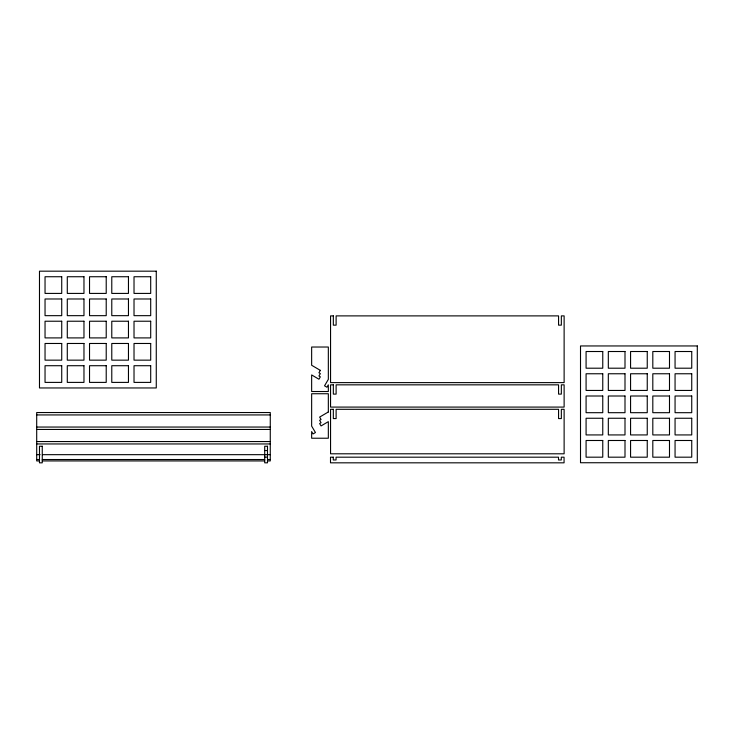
<?xml version="1.0" encoding="UTF-8"?>
<svg xmlns="http://www.w3.org/2000/svg" width="734" height="734" viewBox="0 0 734 734"><rect width="100%" height="100%" fill="white"/><g stroke="black" fill="none" stroke-linecap="round" stroke-linejoin="round"><path stroke-width="1.1" d="M36.7 414.93L270.268 414.93M36.7 427.05L270.268 427.05M36.7 429.445L270.268 429.445M36.7 441.556L270.268 441.556M36.7 443.951L270.268 443.951M264.708 450.538L267.488 450.538M36.7 454.667L40.131 454.667M42.425 454.667L270.268 454.667M264.708 457.126L267.488 457.126M36.7 459.521L39.48 459.521M42.26 459.521L264.708 459.521M267.488 459.521L270.268 459.521M39.48 460.934L36.7 460.934L36.7 412.536L270.268 412.536L270.268 460.934L267.488 460.934M42.26 460.934L264.708 460.934M320.345 370.376L318.932 372.771L320.345 373.606L318.932 376.001L320.345 376.826L318.932 379.221L311.647 374.936L311.647 391.516L328.337 391.516L328.337 384.855L326.933 387.231L324.538 385.818L328.337 379.368L328.337 347.026L311.647 347.026L311.647 365.257L320.345 370.376M328.337 411.976L319.639 417.086L321.052 419.481L319.639 420.316L321.052 422.711L319.639 423.546L321.052 425.94L328.337 421.655L328.337 438.226L311.647 438.226L311.647 431.564L313.051 433.941L315.446 432.528L311.647 426.087L311.647 393.736L328.337 393.736L328.337 411.976M156.269 271.176L39.48 271.176L39.48 387.956L156.269 387.956L156.269 271.176M61.729 276.736L45.04 276.736L45.04 293.416L61.729 293.416L61.729 276.736M83.97 276.736L67.289 276.736L67.289 293.416L83.97 293.416L83.97 276.736M106.219 276.736L89.53 276.736L89.53 293.416L106.219 293.416L106.219 276.736M128.459 276.736L111.779 276.736L111.779 293.416L128.459 293.416L128.459 276.736M150.699 276.736L134.019 276.736L134.019 293.416L150.699 293.416L150.699 276.736M61.729 298.986L45.04 298.986L45.04 315.666L61.729 315.666L61.729 298.986M83.97 298.986L67.289 298.986L67.289 315.666L83.97 315.666L83.97 298.986M106.219 298.986L89.53 298.986L89.53 315.666L106.219 315.666L106.219 298.986M128.459 298.986L111.779 298.986L111.779 315.666L128.459 315.666L128.459 298.986M150.699 298.986L134.019 298.986L134.019 315.666L150.699 315.666L150.699 298.986M333.337 315.886L330.557 315.886L330.557 382.616L564.125 382.616L564.125 315.886L561.345 315.886L561.345 325.153L558.565 325.153L558.565 315.886L336.117 315.886L336.117 325.153L333.337 325.153L333.337 315.886M61.729 321.226L45.04 321.226L45.04 337.906L61.729 337.906L61.729 321.226M83.97 321.226L67.289 321.226L67.289 337.906L83.97 337.906L83.97 321.226M106.219 321.226L89.53 321.226L89.53 337.906L106.219 337.906L106.219 321.226M128.459 321.226L111.779 321.226L111.779 337.906L128.459 337.906L128.459 321.226M150.699 321.226L134.019 321.226L134.019 337.906L150.699 337.906L150.699 321.226M61.729 343.475L45.04 343.475L45.04 360.155L61.729 360.155L61.729 343.475M83.97 343.475L67.289 343.475L67.289 360.155L83.97 360.155L83.97 343.475M106.219 343.475L89.53 343.475L89.53 360.155L106.219 360.155L106.219 343.475M128.459 343.475L111.779 343.475L111.779 360.155L128.459 360.155L128.459 343.475M150.699 343.475L134.019 343.475L134.019 360.155L150.699 360.155L150.699 343.475M697.3 345.953L580.511 345.953L580.511 462.741L697.3 462.741L697.3 345.953M602.761 351.513L586.081 351.513L586.081 368.202L602.761 368.202L602.761 351.513M625.001 351.513L608.321 351.513L608.321 368.202L625.001 368.202L625.001 351.513M647.25 351.513L630.57 351.513L630.57 368.202L647.25 368.202L647.25 351.513M669.491 351.513L652.81 351.513L652.81 368.202L669.491 368.202L669.491 351.513M691.74 351.513L675.06 351.513L675.06 368.202L691.74 368.202L691.74 351.513M61.729 365.716L45.04 365.716L45.04 382.396L61.729 382.396L61.729 365.716M83.97 365.716L67.289 365.716L67.289 382.396L83.97 382.396L83.97 365.716M106.219 365.716L89.53 365.716L89.53 382.396L106.219 382.396L106.219 365.716M128.459 365.716L111.779 365.716L111.779 382.396L128.459 382.396L128.459 365.716M150.699 365.716L134.019 365.716L134.019 382.396L150.699 382.396L150.699 365.716M602.761 373.762L586.081 373.762L586.081 390.442L602.761 390.442L602.761 373.762M625.001 373.762L608.321 373.762L608.321 390.442L625.001 390.442L625.001 373.762M647.25 373.762L630.57 373.762L630.57 390.442L647.25 390.442L647.25 373.762M669.491 373.762L652.81 373.762L652.81 390.442L669.491 390.442L669.491 373.762M691.74 373.762L675.06 373.762L675.06 390.442L691.74 390.442L691.74 373.762M333.337 384.836L330.557 384.836L330.557 407.086L564.125 407.086L564.125 384.836L561.345 384.836L561.345 394.112L558.565 394.112L558.565 384.836L336.117 384.836L336.117 394.112L333.337 394.112L333.337 384.836M602.761 396.002L586.081 396.002L586.081 412.692L602.761 412.692L602.761 396.002M625.001 396.002L608.321 396.002L608.321 412.692L625.001 412.692L625.001 396.002M647.25 396.002L630.57 396.002L630.57 412.692L647.25 412.692L647.25 396.002M669.491 396.002L652.81 396.002L652.81 412.692L669.491 412.692L669.491 396.002M691.74 396.002L675.06 396.002L675.06 412.692L691.74 412.692L691.74 396.002M333.337 409.306L330.557 409.306L330.557 453.796L564.125 453.796L564.125 409.306L561.345 409.306L561.345 418.582L558.565 418.582L558.565 409.306L336.117 409.306L336.117 418.582L333.337 418.582L333.337 409.306M602.761 418.252L586.081 418.252L586.081 434.932L602.761 434.932L602.761 418.252M625.001 418.252L608.321 418.252L608.321 434.932L625.001 434.932L625.001 418.252M647.25 418.252L630.57 418.252L630.57 434.932L647.25 434.932L647.25 418.252M669.491 418.252L652.81 418.252L652.81 434.932L669.491 434.932L669.491 418.252M691.74 418.252L675.06 418.252L675.06 434.932L691.74 434.932L691.74 418.252M602.761 440.492L586.081 440.492L586.081 457.181L602.761 457.181L602.761 440.492M625.001 440.492L608.321 440.492L608.321 457.181L625.001 457.181L625.001 440.492M647.25 440.492L630.57 440.492L630.57 457.181L647.25 457.181L647.25 440.492M669.491 440.492L652.81 440.492L652.81 457.181L669.491 457.181L669.491 440.492M691.74 440.492L675.06 440.492L675.06 457.181L691.74 457.181L691.74 440.492M42.26 446.244L39.48 446.244L39.48 462.824L42.26 462.824L42.26 446.244M267.488 446.244L264.708 446.244L264.708 462.824L267.488 462.824L267.488 446.244M333.282 457.19L330.502 457.19L330.502 462.824L564.07 462.824L564.07 457.19L561.29 457.19L561.29 459.97L558.51 459.97L558.51 457.19L336.062 457.19L336.062 459.97L333.282 459.97L333.282 457.19"/></g></svg>
